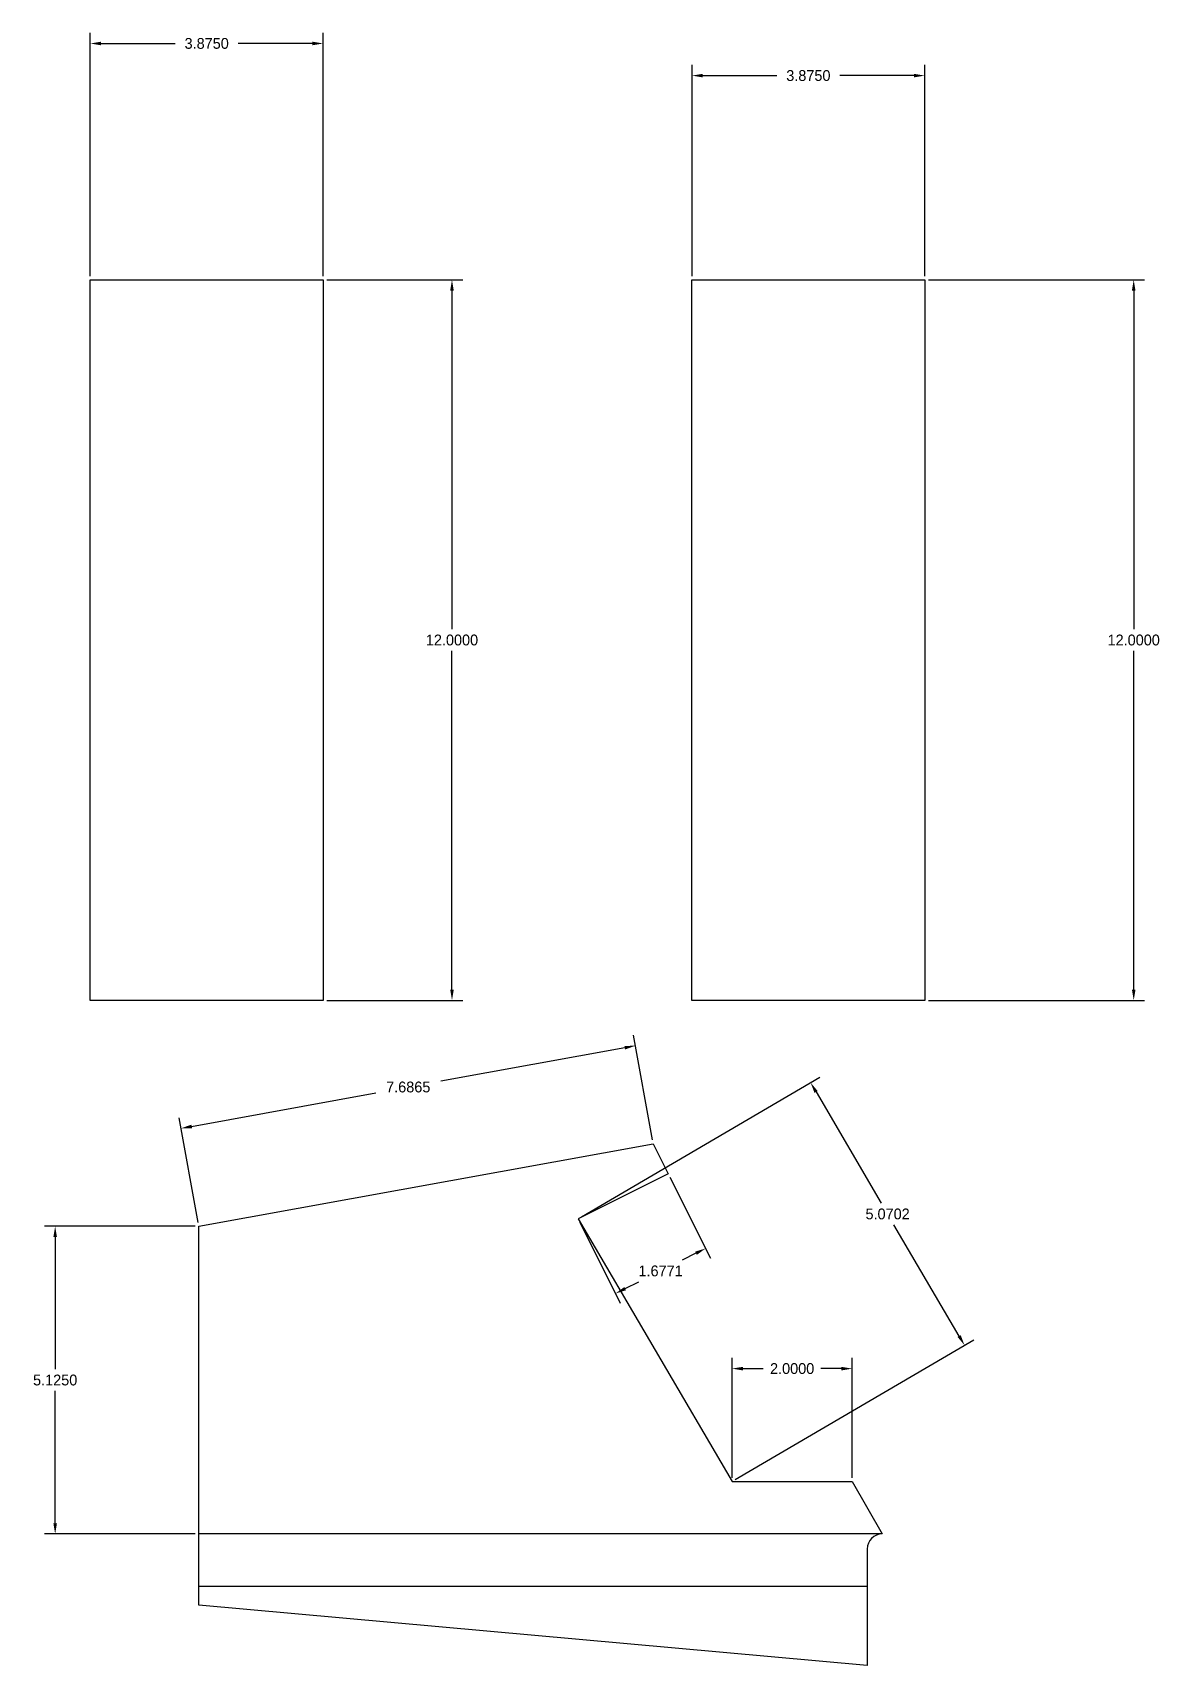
# Model space of a CAD drawing. Extents: x -4 to 200, y -54 to 66.
# Drawn here: x 3.98 to 22.75, y 39.08 to 66.27 of the extents above; entities that cross this region are included whole.
import ezdxf

# ---------------------------------------------------------------- set-up
doc = ezdxf.new("R2010")
doc.units = 0
doc.header["$MEASUREMENT"] = 0
doc.layers.get('Defpoints').update_dxf_attribs({"linetype": 'CONTINUOUS'})
doc.layers.add('Dimentions', color=7, linetype='CONTINUOUS')
doc.layers.add('LAYER_1', color=3, linetype='CONTINUOUS')
doc.dimstyles.get("Standard").update_dxf_attribs({"dimtxt": 0.18, "dimasz": 0.18, "dimexe": 0.18, "dimexo": 0.0625, "dimgap": 0.09, "dimtad": 0, "dimtih": 1, "dimtoh": 1, "dimdec": 4, "dimzin": 0, "dimdsep": 46, "dimtxsty": 'STANDARD', "dimcen": 0.09, "dimadec": 0, "dimazin": 0, "dimtfac": 1, "dimtdec": 4, "dimtofl": 0, "dimtmove": 0, "dimatfit": 3, "dimfxl": 1, "dimtolj": 1, "dimtzin": 0, "dimarcsym": 0})

# ---------------------------------------------------------------- blocks, each defined once
blk = doc.blocks.new('*D195')
at = {"layer": 'Defpoints', "color": 0}
for p in [(13.056, 46.52), (19.489, 44.412), (15.619, 42.145)]:
    blk.add_point(p, dxfattribs=at)
at = {"layer": 'Dimentions', "color": 0, "lineweight": -2}
for p, q in [((13.11, 46.552), (17.082, 48.878)), ((17.017, 48.632), (18.102, 46.779)), ((19.398, 44.567), (18.313, 46.419)), ((15.673, 42.177), (19.644, 44.503))]:
    blk.add_line(p, q, dxfattribs=at)
at = {"layer": 'Dimentions', "color": 0}
for points in [[(17.043, 48.647), (16.991, 48.616), (16.926, 48.787)], [(19.372, 44.552), (19.424, 44.582), (19.489, 44.412)]]:
    blk.add_solid(points, dxfattribs=at)
at = {"layer": 'Dimentions', "color": 0, "insert": (18.208, 46.599), "char_height": 0.18, "attachment_point": 5}
blk.add_mtext('\\A1;5.0702', dxfattribs=at)
blk = doc.blocks.new('*D196')
at = {"layer": 'Defpoints', "color": 0}
for p in [(17.619, 44.024), (15.619, 42.145), (17.619, 42.145)]:
    blk.add_point(p, dxfattribs=at)
at = {"layer": 'Dimentions', "color": 0, "lineweight": -2}
for p, q in [((15.619, 42.208), (15.619, 44.204)), ((17.619, 42.208), (17.619, 44.204)), ((15.799, 44.024), (16.139, 44.024)), ((17.439, 44.024), (17.099, 44.024))]:
    blk.add_line(p, q, dxfattribs=at)
at = {"layer": 'Dimentions', "color": 0}
for points in [[(15.799, 44.054), (15.799, 43.994), (15.619, 44.024)], [(17.439, 43.994), (17.439, 44.054), (17.619, 44.024)]]:
    blk.add_solid(points, dxfattribs=at)
at = {"layer": 'Dimentions', "color": 0, "insert": (16.619, 44.024), "char_height": 0.18, "attachment_point": 5}
blk.add_mtext('\\A1;2.0000', dxfattribs=at)
blk = doc.blocks.new('*D198')
at = {"layer": 'Defpoints', "color": 0}
for p in [(6.744, 46.395), (4.352, 41.27), (6.744, 41.27)]:
    blk.add_point(p, dxfattribs=at)
at = {"layer": 'Dimentions', "color": 0, "lineweight": -2}
for p, q in [((6.681, 46.395), (4.172, 46.395)), ((4.352, 46.215), (4.352, 44.013)), ((4.352, 41.45), (4.352, 43.653)), ((6.681, 41.27), (4.172, 41.27))]:
    blk.add_line(p, q, dxfattribs=at)
at = {"layer": 'Dimentions', "color": 0}
for points in [[(4.382, 46.215), (4.322, 46.215), (4.352, 46.395)], [(4.322, 41.45), (4.382, 41.45), (4.352, 41.27)]]:
    blk.add_solid(points, dxfattribs=at)
at = {"layer": 'Dimentions', "color": 0, "insert": (4.352, 43.833), "char_height": 0.18, "attachment_point": 5}
blk.add_mtext('\\A1;5.1250', dxfattribs=at)
blk = doc.blocks.new('*D199')
at = {"layer": 'Defpoints', "color": 0}
for p in [(14.01, 49.401), (14.306, 47.77), (6.744, 46.395)]:
    blk.add_point(p, dxfattribs=at)
at = {"layer": 'Dimentions', "color": 0, "lineweight": -2}
for p, q in [((14.295, 47.832), (13.978, 49.578)), ((13.833, 49.368), (10.769, 48.811)), ((6.624, 48.058), (9.689, 48.615)), ((6.733, 46.457), (6.415, 48.203))]:
    blk.add_line(p, q, dxfattribs=at)
at = {"layer": 'Dimentions', "color": 0}
for points in [[(13.838, 49.339), (13.827, 49.398), (14.01, 49.401)], [(6.619, 48.087), (6.63, 48.028), (6.447, 48.026)]]:
    blk.add_solid(points, dxfattribs=at)
at = {"layer": 'Dimentions', "color": 0, "insert": (10.229, 48.713), "char_height": 0.18, "attachment_point": 5}
blk.add_mtext('\\A1;7.6865', dxfattribs=at)
blk = doc.blocks.new('*D249')
at = {"layer": 'Defpoints', "color": 0}
for p in [(14.556, 47.27), (13.056, 46.52), (15.179, 46.025)]:
    blk.add_point(p, dxfattribs=at)
at = {"layer": 'Dimentions', "color": 0, "lineweight": -2}
for p, q in [((14.584, 47.214), (15.259, 45.864)), ((13.084, 46.464), (13.759, 45.114)), ((15.018, 45.945), (14.789, 45.83)), ((13.84, 45.356), (14.069, 45.47))]:
    blk.add_line(p, q, dxfattribs=at)
at = {"layer": 'Dimentions', "color": 0}
for points in [[(15.031, 45.918), (15.004, 45.972), (15.179, 46.025)], [(13.826, 45.383), (13.853, 45.329), (13.679, 45.275)]]:
    blk.add_solid(points, dxfattribs=at)
at = {"layer": 'Dimentions', "color": 0, "insert": (14.429, 45.65), "char_height": 0.18, "attachment_point": 5}
blk.add_mtext('\\A1;1.6771', dxfattribs=at)
blk = doc.blocks.new('*D254')
at = {"layer": 'Defpoints', "color": 0}
for p in [(4.937, 66.092), (4.937, 62.157), (8.812, 62.157)]:
    blk.add_point(p, dxfattribs=at)
at = {"layer": 'Dimentions', "color": 0, "lineweight": -2}
for p, q in [((4.937, 62.219), (4.937, 66.272)), ((5.117, 66.092), (6.349, 66.092)), ((8.632, 66.092), (7.399, 66.092)), ((8.812, 62.219), (8.812, 66.272))]:
    blk.add_line(p, q, dxfattribs=at)
at = {"layer": 'Dimentions', "color": 0}
for points in [[(5.117, 66.122), (5.117, 66.062), (4.937, 66.092)], [(8.632, 66.062), (8.632, 66.122), (8.812, 66.092)]]:
    blk.add_solid(points, dxfattribs=at)
at = {"layer": 'Dimentions', "color": 0, "insert": (6.874, 66.092), "char_height": 0.18, "attachment_point": 5}
blk.add_mtext('\\A1;3.8750', dxfattribs=at)
blk = doc.blocks.new('*D255')
at = {"layer": 'Defpoints', "color": 0}
for p in [(8.812, 62.157), (8.812, 50.157), (10.957, 50.157)]:
    blk.add_point(p, dxfattribs=at)
at = {"layer": 'Dimentions', "color": 0, "lineweight": -2}
for p, q in [((8.874, 62.157), (11.137, 62.157)), ((10.957, 61.977), (10.957, 56.337)), ((10.957, 50.337), (10.957, 55.977)), ((8.874, 50.157), (11.137, 50.157))]:
    blk.add_line(p, q, dxfattribs=at)
at = {"layer": 'Dimentions', "color": 0}
for points in [[(10.987, 61.977), (10.927, 61.977), (10.957, 62.157)], [(10.927, 50.337), (10.987, 50.337), (10.957, 50.157)]]:
    blk.add_solid(points, dxfattribs=at)
at = {"layer": 'Dimentions', "color": 0, "insert": (10.957, 56.157), "char_height": 0.18, "attachment_point": 5}
blk.add_mtext('\\A1;12.0000', dxfattribs=at)
blk = doc.blocks.new('*D256')
at = {"layer": 'Defpoints', "color": 0}
for p in [(18.827, 65.557), (14.952, 62.157), (18.827, 62.157)]:
    blk.add_point(p, dxfattribs=at)
at = {"layer": 'Dimentions', "color": 0, "lineweight": -2}
for p, q in [((14.952, 62.219), (14.952, 65.737)), ((15.132, 65.557), (16.364, 65.557)), ((18.647, 65.557), (17.414, 65.557)), ((18.827, 62.219), (18.827, 65.737))]:
    blk.add_line(p, q, dxfattribs=at)
at = {"layer": 'Dimentions', "color": 0}
for points in [[(15.132, 65.587), (15.132, 65.527), (14.952, 65.557)], [(18.647, 65.527), (18.647, 65.587), (18.827, 65.557)]]:
    blk.add_solid(points, dxfattribs=at)
at = {"layer": 'Dimentions', "color": 0, "insert": (16.889, 65.557), "char_height": 0.18, "attachment_point": 5}
blk.add_mtext('\\A1;3.8750', dxfattribs=at)
blk = doc.blocks.new('*D257')
at = {"layer": 'Defpoints', "color": 0}
for p in [(18.827, 62.157), (18.827, 50.157), (22.304, 50.157)]:
    blk.add_point(p, dxfattribs=at)
at = {"layer": 'Dimentions', "color": 0, "lineweight": -2}
for p, q in [((18.889, 62.157), (22.484, 62.157)), ((22.304, 61.977), (22.304, 56.337)), ((22.304, 50.337), (22.304, 55.977)), ((18.889, 50.157), (22.484, 50.157))]:
    blk.add_line(p, q, dxfattribs=at)
at = {"layer": 'Dimentions', "color": 0}
for points in [[(22.334, 61.977), (22.274, 61.977), (22.304, 62.157)], [(22.274, 50.337), (22.334, 50.337), (22.304, 50.157)]]:
    blk.add_solid(points, dxfattribs=at)
at = {"layer": 'Dimentions', "color": 0, "insert": (22.304, 56.157), "char_height": 0.18, "attachment_point": 5}
blk.add_mtext('\\A1;12.0000', dxfattribs=at)

msp = doc.modelspace()

# ---------------------------------------------------------------- linework, layer by layer
at = {"layer": 'LAYER_1'}
for p, q in [((18.11875, 41.27013), (6.74375, 41.27013)), ((18.11875, 41.27013), (18.11875, 41.27013)), ((17.86875, 40.39513), (6.74375, 40.39513))]:
    msp.add_line(p, q, dxfattribs=at)
for points in [[(4.93654, 50.15682), (4.93654, 62.15682), (8.81154, 62.15682), (8.81154, 50.15682)], [(14.95195, 50.15682), (14.95195, 62.15682), (18.82695, 62.15682), (18.82695, 50.15682)]]:
    msp.add_lwpolyline(points, close=True, dxfattribs=at)
msp.add_lwpolyline([(17.61875, 42.14513), (18.11875, 41.27013, 0.41421356), (17.86875, 41.02013), (17.86875, 39.08263), (6.74375, 40.08263), (6.74375, 46.39513), (14.30625, 47.77013), (14.55625, 47.27013), (13.05625, 46.52013), (15.61875, 42.14513)], format="xyb", close=True, dxfattribs=at)

# ---------------------------------------------------------------- dimensions: what is measured, and where the dimension line sits
at = {"layer": 'Dimentions'}
for base, p1, p2, picture, middle in [((4.93654, 66.09233), (8.81154, 62.15682), (4.93654, 62.15682), '*D254', (6.87404, 66.09233)), ((18.82695, 65.55675), (14.95195, 62.15682), (18.82695, 62.15682), '*D256', (16.88945, 65.55675)), ((17.61875, 44.02399), (15.61875, 42.14513), (17.61875, 42.14513), '*D196', (16.61875, 44.02399))]:
    dim = msp.add_linear_dim(base=base, p1=p1, p2=p2, dimstyle='STANDARD', override={"dimtmove": 2}, dxfattribs=at)
    dim.commit()
    dim.dimension.update_dxf_attribs({"geometry": picture, "text_midpoint": middle})
for base, p1, p2, picture, middle in [((10.95667, 50.15682), (8.81154, 62.15682), (8.81154, 50.15682), '*D255', (10.95667, 56.15682)), ((22.30424, 50.15682), (18.82695, 62.15682), (18.82695, 50.15682), '*D257', (22.30424, 56.15682)), ((4.35242, 41.27013), (6.74375, 46.39513), (6.74375, 41.27013), '*D198', (4.35242, 43.83263))]:
    dim = msp.add_linear_dim(base=base, p1=p1, p2=p2, angle=90, dimstyle='STANDARD', override={"dimtmove": 2}, dxfattribs=at)
    dim.commit()
    dim.dimension.update_dxf_attribs({"geometry": picture, "text_midpoint": middle})
for p1, p2, distance, picture, middle in [((6.74375, 46.39513), (14.30625, 47.77013), 1.65729, '*D199', (10.22853, 48.71319)), ((13.05625, 46.52013), (15.61875, 42.14513), 4.48511, '*D195', (18.20763, 46.59942)), ((13.05625, 46.52013), (14.55625, 47.27013), -1.39165, '*D249', (14.42861, 45.6504))]:
    dim = msp.add_aligned_dim(p1=p1, p2=p2, distance=distance, dimstyle='STANDARD', override={"dimtmove": 2}, dxfattribs=at)
    dim.commit()
    dim.dimension.update_dxf_attribs({"geometry": picture, "text_midpoint": middle})

doc.saveas('drawing.dxf')
